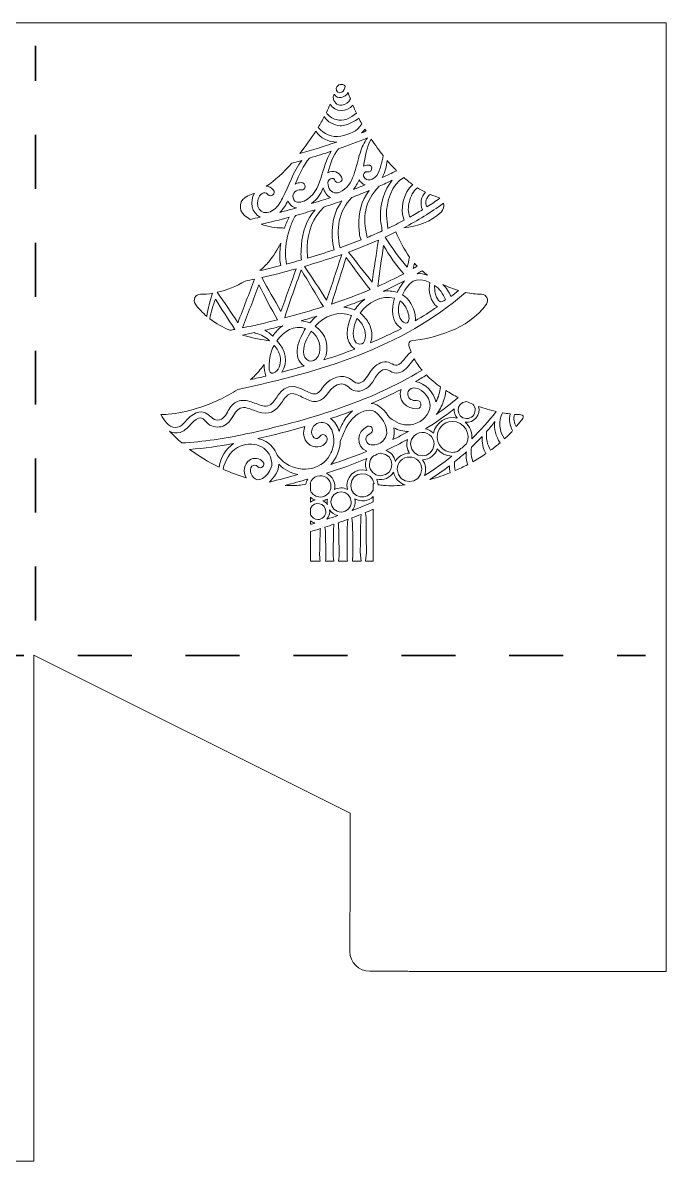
# Model space of a CAD drawing. Extents: x 8 to 992, y -718 to -282.
# Drawn here: x 745.9 to 991.9, y -717.6 to -282.5 of the extents above; entities that cross this region are included whole.
import ezdxf

# ---------------------------------------------------------------- set-up
doc = ezdxf.new("R2010")
doc.units = 0
doc.header["$MEASUREMENT"] = 0
doc.linetypes.add('AI-Linetype-5', pattern=[41.240002, 20.620001, -20.620001])
doc.linetypes.add('AI-Linetype-6', pattern=[41.240002, 20.620001, -20.620001])
doc.layers.add('Layer 1', color=7, linetype='Continuous')

# ---------------------------------------------------------------- blocks, each defined once
blk = doc.blocks.new('block 2')
at = {"layer": 'Layer 1', "lineweight": 0}
for points, knots in [([(515.73, -282.5), (515.73, -282.5), (265.73, -282.5), (265.73, -282.5), (265.73, -282.5), (259.42, -282.5), (259.42, -282.5), (259.42, -282.5), (27.54, -282.5), (27.54, -282.5), (27.54, -282.5), (27.54, -282.87), (27.54, -282.87), (27.54, -282.87), (26.18, -282.87), (26.18, -282.87), (26.18, -282.87), (25.18, -282.87), (25.18, -282.87), (25.18, -282.87), (7.77, -306.87), (7.77, -306.87), (7.77, -306.87), (7.77, -496.34), (7.77, -496.34), (7.77, -496.34), (25.18, -524.27), (25.18, -524.27), (25.18, -524.27), (25.32, -524.27), (25.32, -524.27), (25.32, -524.27), (26.18, -525.99), (26.18, -525.99), (26.18, -525.99), (34.86, -543.34), (34.86, -543.34), (34.86, -543.34), (85.76, -645.13), (85.76, -645.13), (85.76, -645.13), (85.76, -693.41), (85.76, -693.41), (85.76, -693.61), (85.77, -693.82), (85.77, -694.03), (85.63, -694.61), (85.55, -695.21), (85.55, -695.84), (85.55, -695.84), (85.55, -710.03), (85.55, -710.03), (85.55, -714.23), (88.95, -717.64), (93.15, -717.64), (93.15, -717.64), (107.35, -717.64), (107.35, -717.64), (107.77, -717.64), (108.17, -717.6), (108.57, -717.53), (109.02, -717.56), (109.47, -717.57), (109.93, -717.57), (109.93, -717.57), (182.44, -717.57), (182.44, -717.57), (182.85, -717.57), (183.25, -717.56), (183.65, -717.54), (184.03, -717.6), (184.41, -717.64), (184.8, -717.64), (184.8, -717.64), (199, -717.64), (199, -717.64), (203.2, -717.64), (206.61, -714.23), (206.61, -710.03), (206.61, -710.03), (206.61, -695.84), (206.61, -695.84), (206.61, -695.55), (206.59, -695.26), (206.55, -694.98), (206.59, -694.48), (206.61, -693.97), (206.61, -693.47), (206.61, -693.47), (206.61, -645.13), (206.61, -645.13), (206.61, -645.13), (257.49, -543.34), (257.49, -543.34), (257.49, -543.34), (259.42, -539.47), (259.42, -539.47), (259.42, -539.47), (267.05, -524.22), (267.05, -524.22), (267.05, -524.22), (267.05, -645.13), (267.05, -645.13), (267.05, -645.13), (363.74, -645.13), (363.75, -645.13), (364.02, -645.13), (364.29, -645.12), (364.55, -645.11), (365.04, -645.21), (365.55, -645.26), (366.07, -645.26), (366.07, -645.26), (380.27, -645.26), (380.27, -645.26), (384.47, -645.26), (387.87, -641.85), (387.87, -637.65), (387.87, -637.65), (387.87, -623.46), (387.87, -623.46), (387.87, -623.13), (387.85, -622.81), (387.81, -622.5), (387.84, -621.97), (387.86, -621.44), (387.86, -620.9), (387.86, -620.9), (387.86, -584.65), (387.86, -584.65), (387.86, -584.65), (508.4, -524.37), (508.4, -524.37), (508.4, -524.37), (508.4, -717.57), (508.4, -717.57), (508.4, -717.57), (544.66, -717.57), (544.66, -717.57), (545.56, -717.58), (546.45, -717.52), (547.33, -717.43), (547.33, -717.43), (561.11, -717.43), (561.11, -717.43), (565.31, -717.43), (568.72, -714.02), (568.72, -709.82), (568.72, -709.82), (568.72, -696.14), (568.72, -696.14), (568.82, -695.26), (568.87, -694.37), (568.88, -693.47), (568.88, -693.47), (568.88, -645.13), (568.88, -645.13), (568.88, -645.13), (689.73, -645.13), (689.73, -645.13), (689.73, -645.13), (689.73, -693.41), (689.73, -693.41), (689.73, -693.61), (689.74, -693.8), (689.74, -694), (689.63, -694.53), (689.56, -695.07), (689.56, -695.63), (689.56, -695.63), (689.56, -709.82), (689.56, -709.82), (689.56, -714.02), (692.97, -717.43), (697.17, -717.43), (697.17, -717.43), (711.26, -717.43), (711.26, -717.43), (712.13, -717.52), (713, -717.57), (713.89, -717.57), (713.89, -717.57), (750.19, -717.57), (750.19, -717.57), (750.19, -717.57), (750.19, -524.22), (750.19, -524.22), (750.19, -524.22), (871.01, -584.63), (871.01, -584.63), (871.01, -584.64), (871.02, -620.96), (871.01, -620.96), (871.01, -621.36), (871.02, -621.76), (871.04, -622.16), (870.99, -622.52), (870.96, -622.88), (870.96, -623.25), (870.96, -623.25), (870.96, -637.44), (870.96, -637.44), (870.96, -641.64), (874.36, -645.05), (878.56, -645.05), (878.56, -645.05), (892.76, -645.05), (892.76, -645.05), (892.87, -645.05), (892.97, -645.04), (893.07, -645.03), (893.77, -645.09), (894.47, -645.13), (895.18, -645.13), (895.18, -645.13), (991.86, -645.13), (991.86, -645.13), (991.86, -645.13), (991.86, -282.5), (991.86, -282.5), (991.86, -282.5), (515.73, -282.5), (515.73, -282.5)], [0, 0, 0, 0, 1, 1, 1, 2, 2, 2, 3, 3, 3, 4, 4, 4, 5, 5, 5, 6, 6, 6, 7, 7, 7, 8, 8, 8, 9, 9, 9, 10, 10, 10, 11, 11, 11, 12, 12, 12, 13, 13, 13, 14, 14, 14, 15, 15, 15, 16, 16, 16, 17, 17, 17, 18, 18, 18, 19, 19, 19, 20, 20, 20, 21, 21, 21, 22, 22, 22, 23, 23, 23, 24, 24, 24, 25, 25, 25, 26, 26, 26, 27, 27, 27, 28, 28, 28, 29, 29, 29, 30, 30, 30, 31, 31, 31, 32, 32, 32, 33, 33, 33, 34, 34, 34, 35, 35, 35, 36, 36, 36, 37, 37, 37, 38, 38, 38, 39, 39, 39, 40, 40, 40, 41, 41, 41, 42, 42, 42, 43, 43, 43, 44, 44, 44, 45, 45, 45, 46, 46, 46, 47, 47, 47, 48, 48, 48, 49, 49, 49, 50, 50, 50, 51, 51, 51, 52, 52, 52, 53, 53, 53, 54, 54, 54, 55, 55, 55, 56, 56, 56, 57, 57, 57, 58, 58, 58, 59, 59, 59, 60, 60, 60, 61, 61, 61, 62, 62, 62, 63, 63, 63, 64, 64, 64, 65, 65, 65, 66, 66, 66, 67, 67, 67, 68, 68, 68, 69, 69, 69, 70, 70, 70, 71, 71, 71, 72, 72, 72, 73, 73, 73, 74, 74, 74, 74]), ([(869.14, -306.7), (868.9, -307.59), (868.76, -308.54), (867.83, -309.06), (866.6, -309.78), (865.69, -308.69), (865.67, -307.48), (866.19, -305.91), (868.14, -305.64), (869.14, -306.7)], [0, 0, 0, 0, 1, 1, 1, 2, 2, 2, 3, 3, 3, 3]), ([(864.92, -309.82), (866.24, -311.91), (869.15, -311.09), (870.24, -309.21), (870.52, -309.98), (870.82, -310.78), (871.14, -311.6), (870.47, -312.96), (869.44, -313.86), (867.86, -313.96), (865.87, -314.11), (864.81, -312.8), (864.51, -310.98), (864.65, -310.62), (864.78, -310.23), (864.92, -309.82)], [0, 0, 0, 0, 1, 1, 1, 2, 2, 2, 3, 3, 3, 4, 4, 4, 5, 5, 5, 5]), ([(863.44, -313.6), (865.22, -316.78), (869.94, -316.75), (872.13, -314.05), (872.55, -315.05), (872.99, -316.05), (873.45, -317.05), (871.35, -318.87), (868.5, -320.44), (865.65, -319.49), (864.16, -319.04), (862.66, -318.16), (861.98, -316.73), (862.5, -315.69), (862.99, -314.65), (863.44, -313.6)], [0, 0, 0, 0, 1, 1, 1, 2, 2, 2, 3, 3, 3, 4, 4, 4, 5, 5, 5, 5]), ([(861.16, -318.34), (862.28, -320.41), (864.84, -321.62), (867.23, -321.85), (868.79, -322), (870.26, -321.27), (871.63, -320.62), (872.59, -320.17), (873.55, -319.65), (874.35, -318.95), (874.72, -319.69), (875.1, -320.43), (875.5, -321.15), (873.87, -324.06), (870.64, -325.2), (867.48, -325.8), (864.04, -326.45), (861.04, -324.99), (858.78, -322.55), (859.63, -321.14), (860.43, -319.74), (861.16, -318.34)], [0, 0, 0, 0, 1, 1, 1, 2, 2, 2, 3, 3, 3, 4, 4, 4, 5, 5, 5, 6, 6, 6, 7, 7, 7, 7]), ([(857.95, -323.89), (859.55, -326.6), (862.8, -328.11), (865.98, -328.07), (861.3, -329.67), (856.56, -331.15), (851.79, -332.5), (854.09, -329.6), (856.14, -326.74), (857.95, -323.89)], [0, 0, 0, 0, 1, 1, 1, 2, 2, 2, 3, 3, 3, 3]), ([(876.67, -323.2), (876.82, -323.44), (876.96, -323.68), (877.12, -323.91), (876.55, -324.14), (875.98, -324.37), (875.42, -324.6), (875.89, -324.18), (876.31, -323.71), (876.67, -323.2)], [0, 0, 0, 0, 1, 1, 1, 2, 2, 2, 3, 3, 3, 3]), ([(874.84, -332.29), (873.12, -337.49), (872.69, -344.63), (867.07, -347.23), (865.06, -348), (863.49, -347.18), (862.78, -345.16), (862.45, -344.24), (862.38, -343.16), (863.14, -342.42), (863.5, -342.08), (864.76, -341.54), (865.02, -342.4), (865.65, -344.46), (868.69, -343.45), (867.8, -341.54), (866.92, -339.59), (864.43, -338.69), (862.57, -339.82), (863.47, -336.51), (864.42, -333.23), (866.6, -330.67), (870.31, -329.39), (873.99, -328.02), (877.63, -326.52), (876.35, -328.24), (875.51, -330.13), (874.84, -332.29)], [0, 0, 0, 0, 1, 1, 1, 2, 2, 2, 3, 3, 3, 4, 4, 4, 5, 5, 5, 6, 6, 6, 7, 7, 7, 8, 8, 8, 9, 9, 9, 9]), ([(883.66, -333.25), (883.63, -334.56), (883.15, -335.94), (882.79, -337.13), (882.41, -338.4), (882.02, -339.71), (881.24, -340.81), (880.13, -342.56), (877.25, -343.52), (876.21, -341.18), (875.94, -340.4), (876.54, -339.21), (877.53, -339.5), (879.97, -340.13), (880.32, -335.48), (876.12, -337.25), (876.86, -333.78), (877.33, -330.05), (879.1, -326.97), (880.63, -329.26), (882.15, -331.34), (883.66, -333.25)], [0, 0, 0, 0, 1, 1, 1, 2, 2, 2, 3, 3, 3, 4, 4, 4, 5, 5, 5, 6, 6, 6, 7, 7, 7, 7]), ([(852.34, -343.58), (851.52, -343.6), (850.76, -343.8), (850.07, -344.13), (851.54, -340.6), (853.05, -337.1), (855.55, -334.21), (858.32, -333.38), (861.08, -332.51), (863.82, -331.6), (859.76, -337.46), (860.71, -347.18), (853.48, -350.65), (851.97, -351.29), (849.66, -351.58), (849.25, -349.47), (848.89, -347.65), (850.48, -346.06), (852.28, -346.36), (854.23, -346.68), (854.43, -343.51), (852.34, -343.58)], [0, 0, 0, 0, 1, 1, 1, 2, 2, 2, 3, 3, 3, 4, 4, 4, 5, 5, 5, 6, 6, 6, 7, 7, 7, 7]), ([(835.87, -349.82), (836.34, -348.28), (838.29, -346.39), (839.65, -348.19), (840.71, -349.6), (842.94, -347.62), (841.68, -346.3), (840.94, -345.52), (839.98, -345.09), (838.98, -345), (842.32, -342.76), (845.57, -339.81), (848.77, -336.15), (850.05, -335.8), (851.33, -335.44), (852.6, -335.08), (849.27, -339.27), (847.71, -344.84), (845.19, -349.56), (844.34, -351.15), (843.38, -352.8), (841.95, -353.93), (838.36, -356.72), (834.61, -354.18), (835.87, -349.82)], [0, 0, 0, 0, 1, 1, 1, 2, 2, 2, 3, 3, 3, 4, 4, 4, 5, 5, 5, 6, 6, 6, 7, 7, 7, 8, 8, 8, 8]), ([(888.78, -339.04), (886.97, -339.96), (885.14, -340.83), (883.29, -341.67), (884.43, -339.72), (885.03, -337.37), (885.2, -335.13), (886.39, -336.54), (887.58, -337.84), (888.78, -339.04)], [0, 0, 0, 0, 1, 1, 1, 2, 2, 2, 3, 3, 3, 3]), ([(872.32, -346.21), (873.21, -345.12), (873.93, -343.88), (874.5, -342.58), (875, -343.46), (875.81, -344.12), (876.77, -344.47), (875.29, -345.07), (873.81, -345.65), (872.32, -346.21)], [0, 0, 0, 0, 1, 1, 1, 2, 2, 2, 3, 3, 3, 3]), ([(882.61, -356.8), (882.7, -358.55), (883.03, -360.34), (883.33, -362.07), (881.43, -362.93), (879.51, -363.76), (877.57, -364.56), (875.66, -356.83), (876.57, -350.88), (882.15, -345), (883.82, -344.26), (885.49, -343.48), (887.14, -342.68), (884.03, -346.36), (882.4, -351.96), (882.61, -356.8)], [0, 0, 0, 0, 1, 1, 1, 2, 2, 2, 3, 3, 3, 4, 4, 4, 5, 5, 5, 5]), ([(891.52, -341.61), (892.65, -342.59), (893.77, -343.49), (894.97, -344.34), (891.43, -347.4), (889.95, -353.73), (891.74, -357.93), (889.67, -359.03), (887.58, -360.08), (885.46, -361.08), (885.21, -359.29), (885.04, -357.83), (884.92, -356.11), (884.85, -351.06), (886.89, -344.22), (891.52, -341.61)], [0, 0, 0, 0, 1, 1, 1, 2, 2, 2, 3, 3, 3, 4, 4, 4, 5, 5, 5, 5]), ([(831.95, -348.66), (832.8, -348.34), (833.64, -347.98), (834.48, -347.59), (832.53, -350.73), (833.44, -355.37), (836.69, -356.8), (835.43, -357.09), (834.17, -357.37), (832.9, -357.65), (832.13, -357.19), (831.39, -356.7), (830.69, -356.15), (828.04, -354.05), (828.78, -349.84), (831.95, -348.66)], [0, 0, 0, 0, 1, 1, 1, 2, 2, 2, 3, 3, 3, 4, 4, 4, 5, 5, 5, 5]), ([(856.29, -351.6), (858.43, -350.05), (859.8, -347.92), (860.74, -345.63), (861.2, -347.16), (862.18, -348.61), (863.53, -349.31), (861.13, -350.1), (858.72, -350.87), (856.29, -351.6)], [0, 0, 0, 0, 1, 1, 1, 2, 2, 2, 3, 3, 3, 3]), ([(878.3, -346.66), (875.3, -350.49), (874.1, -355.36), (874.38, -360.13), (874.47, -361.73), (874.55, -363.87), (875.22, -365.51), (872.56, -366.56), (869.88, -367.55), (867.18, -368.48), (865.63, -361.58), (866.52, -354.45), (871.69, -349.28), (871.82, -349.3), (871.95, -349.25), (872.04, -349.13), (874.14, -348.34), (876.23, -347.52), (878.3, -346.66)], [0, 0, 0, 0, 1, 1, 1, 2, 2, 2, 3, 3, 3, 4, 4, 4, 5, 5, 5, 6, 6, 6, 6]), ([(896.85, -345.59), (897.84, -346.21), (898.86, -346.78), (899.89, -347.28), (898.15, -348.85), (897.62, -351.62), (898.7, -353.95), (897.09, -354.93), (895.47, -355.88), (893.83, -356.79), (893.11, -354.86), (893.14, -352.8), (893.71, -350.77), (894.17, -349.15), (895.15, -346.48), (896.85, -345.59)], [0, 0, 0, 0, 1, 1, 1, 2, 2, 2, 3, 3, 3, 4, 4, 4, 5, 5, 5, 5]), ([(901.69, -348.11), (902.87, -348.68), (904.21, -348.89), (905.31, -349.57), (903.69, -350.73), (902.03, -351.84), (900.37, -352.91), (899.48, -351.07), (900.19, -349.2), (901.69, -348.11)], [0, 0, 0, 0, 1, 1, 1, 2, 2, 2, 3, 3, 3, 3]), ([(850.52, -353.28), (848.42, -353.86), (846.31, -354.43), (844.2, -354.97), (845.47, -353.74), (846.46, -352.15), (847.3, -350.5), (847.79, -352), (849.12, -353.12), (850.52, -353.28)], [0, 0, 0, 0, 1, 1, 1, 2, 2, 2, 3, 3, 3, 3]), ([(864.89, -369.27), (861.54, -370.4), (858.16, -371.46), (854.76, -372.47), (854.76, -371.01), (854.53, -369.49), (854.6, -368.07), (854.79, -362.45), (856.92, -356.86), (861.02, -352.93), (863.33, -352.19), (865.63, -351.43), (867.92, -350.62), (863.87, -355.98), (863.59, -362.94), (864.89, -369.27)], [0, 0, 0, 0, 1, 1, 1, 2, 2, 2, 3, 3, 3, 4, 4, 4, 5, 5, 5, 5]), ([(905.79, -354.86), (902.02, -358.59), (896.57, -360.5), (891.57, -360.85), (896.82, -358.08), (901.89, -354.98), (906.68, -351.51), (907, -352.65), (906.75, -353.92), (905.79, -354.86)], [0, 0, 0, 0, 1, 1, 1, 2, 2, 2, 3, 3, 3, 3]), ([(852.46, -373.14), (850.53, -373.69), (848.6, -374.23), (846.67, -374.74), (846.62, -373.43), (846.33, -372.08), (846.32, -370.78), (846.31, -367.17), (846.99, -363.57), (848.3, -360.21), (848.73, -359.06), (849.31, -357.15), (850.33, -356.14), (852.78, -355.45), (855.22, -354.73), (857.66, -353.98), (854.4, -357.55), (852.81, -362.58), (852.46, -367.38), (852.33, -369.1), (852.1, -371.3), (852.46, -373.14)], [0, 0, 0, 0, 1, 1, 1, 2, 2, 2, 3, 3, 3, 4, 4, 4, 5, 5, 5, 6, 6, 6, 7, 7, 7, 7]), ([(847.77, -356.84), (847.01, -358.18), (846.41, -359.61), (845.9, -361.06), (845.71, -360.95), (845.47, -360.91), (845.23, -360.91), (842.57, -360.91), (839.71, -360.46), (836.99, -359.52), (840.6, -358.7), (844.2, -357.8), (847.77, -356.84)], [0, 0, 0, 0, 1, 1, 1, 2, 2, 2, 3, 3, 3, 4, 4, 4, 4]), ([(884.41, -364.39), (885.79, -363.75), (887.15, -363.1), (888.51, -362.42), (889.93, -365.87), (891.72, -369.15), (893.79, -372.12), (893.46, -373.39), (893.13, -374.65), (892.8, -375.92), (889.66, -372.34), (887.01, -368.36), (884.41, -364.39)], [0, 0, 0, 0, 1, 1, 1, 2, 2, 2, 3, 3, 3, 4, 4, 4, 4]), ([(839.96, -373.81), (841.78, -371.63), (843.23, -369.21), (844.54, -366.68), (844.38, -367.8), (844.28, -368.92), (844.24, -370.06), (844.2, -371.66), (844.09, -373.66), (844.54, -375.3), (841.89, -375.98), (839.23, -376.63), (836.57, -377.24), (837.8, -376.16), (838.94, -375.02), (839.96, -373.81)], [0, 0, 0, 0, 1, 1, 1, 2, 2, 2, 3, 3, 3, 4, 4, 4, 5, 5, 5, 5]), ([(870.4, -370.15), (874.27, -368.74), (878.1, -367.21), (881.87, -365.54), (881.08, -370.89), (880.2, -376.23), (879.42, -381.58), (876.43, -377.76), (873.43, -373.95), (870.4, -370.15)], [0, 0, 0, 0, 1, 1, 1, 2, 2, 2, 3, 3, 3, 3]), ([(883.78, -367.58), (886.05, -371.41), (888.47, -375.29), (891.59, -378.42), (888.32, -380.16), (884.98, -381.77), (881.59, -383.26), (882.36, -378.04), (883.05, -372.81), (883.78, -367.58)], [0, 0, 0, 0, 1, 1, 1, 2, 2, 2, 3, 3, 3, 3]), ([(853.6, -375.61), (857.15, -374.57), (860.68, -373.47), (864.19, -372.31), (865.4, -371.91), (866.61, -371.5), (867.82, -371.08), (866.02, -376.9), (864.04, -382.7), (862.06, -388.47), (859.33, -384.12), (856.45, -379.88), (853.6, -375.61)], [0, 0, 0, 0, 1, 1, 1, 2, 2, 2, 3, 3, 3, 4, 4, 4, 4]), ([(867.15, -388.91), (866.07, -389.28), (864.99, -389.65), (863.9, -390.01), (865.75, -384.11), (867.67, -378.18), (869.48, -372.27), (872.53, -376.36), (875.6, -380.44), (878.69, -384.51), (874.89, -386.1), (871.04, -387.56), (867.15, -388.91)], [0, 0, 0, 0, 1, 1, 1, 2, 2, 2, 3, 3, 3, 4, 4, 4, 4]), ([(844.51, -392.87), (842.25, -388.47), (839.63, -384.21), (837.26, -379.87), (841.68, -378.86), (846.08, -377.74), (850.44, -376.52), (848.42, -381.95), (846.64, -387.48), (844.51, -392.87)], [0, 0, 0, 0, 1, 1, 1, 2, 2, 2, 3, 3, 3, 3]), ([(846.03, -395.32), (847.87, -389.22), (850.26, -383.07), (852.31, -376.93), (855.28, -381.53), (857.91, -386.38), (860.88, -391), (855.98, -392.57), (851.02, -394.01), (846.03, -395.32)], [0, 0, 0, 0, 1, 1, 1, 2, 2, 2, 3, 3, 3, 3]), ([(895.19, -376.44), (895.33, -375.77), (895.48, -375.09), (895.62, -374.42), (895.97, -374.81), (896.32, -375.19), (896.69, -375.57), (896.19, -375.86), (895.69, -376.15), (895.19, -376.44)], [0, 0, 0, 0, 1, 1, 1, 2, 2, 2, 3, 3, 3, 3]), ([(896.73, -378.4), (897.34, -378.04), (897.95, -377.68), (898.56, -377.31), (899.22, -377.88), (899.91, -378.43), (900.63, -378.96), (899.35, -378.55), (898.02, -378.31), (896.73, -378.4)], [0, 0, 0, 0, 1, 1, 1, 2, 2, 2, 3, 3, 3, 3]), ([(830.97, -381.22), (832.16, -380.98), (833.35, -380.74), (834.54, -380.48), (832.41, -386.03), (830.27, -391.59), (828.14, -397.14), (825.57, -393.23), (822.97, -389.33), (820.25, -385.52), (823.83, -384.69), (827.53, -383.22), (830.97, -381.22)], [0, 0, 0, 0, 1, 1, 1, 2, 2, 2, 3, 3, 3, 4, 4, 4, 4]), ([(843.34, -396.02), (838.88, -397.15), (834.41, -398.19), (829.92, -399.11), (832, -393.63), (834.08, -388.16), (836.16, -382.69), (838.51, -387.15), (840.73, -391.72), (843.34, -396.02)], [0, 0, 0, 0, 1, 1, 1, 2, 2, 2, 3, 3, 3, 3]), ([(891.8, -381.14), (890.74, -382.52), (889.84, -384.01), (889.02, -385.53), (887.26, -384.99), (885.46, -384.88), (883.71, -385.13), (886.45, -383.88), (889.15, -382.55), (891.8, -381.14)], [0, 0, 0, 0, 1, 1, 1, 2, 2, 2, 3, 3, 3, 3]), ([(895.88, -394.17), (895.31, -391.04), (893.74, -388.07), (891.06, -386.44), (893.6, -381.59), (895.99, -379.18), (901.47, -381.82), (900.9, -385.02), (901.75, -389.34), (904.39, -391.05), (901.63, -392.98), (898.81, -394.77), (895.9, -396.45), (896.04, -395.7), (896.02, -394.91), (895.88, -394.17)], [0, 0, 0, 0, 1, 1, 1, 2, 2, 2, 3, 3, 3, 4, 4, 4, 5, 5, 5, 5]), ([(903.33, -382.9), (905.22, -384.24), (906.59, -386.07), (907.48, -388.24), (906.63, -388.86), (905.81, -389.77), (904.86, -388.61), (903.65, -387.01), (903.24, -384.86), (903.33, -382.9)], [0, 0, 0, 0, 1, 1, 1, 2, 2, 2, 3, 3, 3, 3]), ([(906.53, -382.52), (908.48, -383.47), (910.47, -384.26), (912.45, -384.86), (911.51, -385.65), (910.56, -386.42), (909.6, -387.18), (908.86, -385.43), (907.84, -383.84), (906.53, -382.52)], [0, 0, 0, 0, 1, 1, 1, 2, 2, 2, 3, 3, 3, 3]), ([(798.72, -432.28), (799.55, -432.27), (800.46, -432.23), (801.56, -432.13), (805.03, -431.82), (808.62, -431.08), (812.55, -429.86), (818.42, -428.02), (823.68, -425.56), (828.12, -422.61), (858.99, -416.22), (891.05, -406.7), (915.14, -385.56), (917.23, -386.02), (919.26, -386.26), (921.18, -386.25), (923.13, -386.25), (924.28, -388.43), (923.14, -390.03), (916.02, -400.03), (902.58, -403.1), (894.55, -404.04), (893.82, -404.11), (893.28, -405.04), (893.47, -405.71), (893.69, -406.6), (893.98, -407.48), (894.32, -408.35), (892.77, -409.47), (891.89, -411.13), (890.5, -412.45), (888.2, -414.73), (887.3, -412.25), (884.93, -412.11), (882.85, -412), (880.89, -413.24), (879.59, -414.78), (878.21, -416.41), (877.35, -418.8), (875.42, -419.9), (873.1, -421.22), (872.07, -418.87), (870.1, -418.09), (866.4, -416.69), (862.44, -419.07), (860.42, -422.16), (859.22, -423.91), (858.14, -424.87), (856, -424.07), (852.89, -422.89), (849.84, -420.33), (846.41, -422.12), (844.98, -422.86), (844.01, -424.16), (843.11, -425.46), (842.22, -426.73), (841.26, -428.44), (839.65, -428.88), (837.95, -429.35), (836.06, -428.42), (834.49, -427.84), (832.83, -427.23), (831.09, -426.61), (829.29, -426.87), (827.54, -427.12), (826.2, -428.17), (825.19, -429.58), (824.17, -431), (823.48, -433.12), (821.88, -434), (817.59, -436.34), (816.79, -427.6), (809.93, -433.02), (808.21, -434.5), (806.76, -437.34), (804.17, -437.2), (801.55, -437.05), (799.96, -434.4), (798.72, -432.28)], [0, 0, 0, 0, 1, 1, 1, 2, 2, 2, 3, 3, 3, 4, 4, 4, 5, 5, 5, 6, 6, 6, 7, 7, 7, 8, 8, 8, 9, 9, 9, 10, 10, 10, 11, 11, 11, 12, 12, 12, 13, 13, 13, 14, 14, 14, 15, 15, 15, 16, 16, 16, 17, 17, 17, 18, 18, 18, 19, 19, 19, 20, 20, 20, 21, 21, 21, 22, 22, 22, 23, 23, 23, 24, 24, 24, 25, 25, 25, 26, 26, 26, 26]), ([(813.86, -386.29), (815.33, -386.29), (816.87, -386.15), (818.45, -385.87), (817.56, -388.74), (816.64, -391.73), (816.29, -394.73), (814.67, -393.35), (813.17, -391.79), (811.89, -389.99), (810.77, -388.43), (811.94, -386.28), (813.86, -386.29)], [0, 0, 0, 0, 1, 1, 1, 2, 2, 2, 3, 3, 3, 4, 4, 4, 4]), ([(878.31, -397.6), (877.5, -395.97), (876.3, -394.57), (874.84, -393.5), (877.72, -389.36), (882.99, -386.49), (888.05, -387.79), (886.78, -391.48), (886.74, -397.2), (890.67, -399.32), (886.81, -401.34), (882.85, -403.18), (878.82, -404.87), (879.81, -402.61), (879.38, -399.76), (878.31, -397.6)], [0, 0, 0, 0, 1, 1, 1, 2, 2, 2, 3, 3, 3, 4, 4, 4, 5, 5, 5, 5]), ([(827, -399.68), (826.35, -399.81), (825.7, -399.93), (825.06, -400.04), (822.43, -398.91), (819.82, -397.47), (817.44, -395.65), (817.84, -393.1), (818.67, -390.56), (819.6, -388.13), (821.99, -392.03), (824.49, -395.86), (827, -399.68)], [0, 0, 0, 0, 1, 1, 1, 2, 2, 2, 3, 3, 3, 4, 4, 4, 4]), ([(876.67, -388.16), (875.15, -389.31), (873.81, -390.71), (872.76, -392.27), (871.95, -391.9), (871.09, -391.62), (870.21, -391.44), (869.66, -391.33), (869.12, -391.26), (868.58, -391.22), (871.29, -390.26), (874, -389.24), (876.67, -388.16)], [0, 0, 0, 0, 1, 1, 1, 2, 2, 2, 3, 3, 3, 4, 4, 4, 4]), ([(890.21, -395.56), (889.2, -393.45), (889.44, -390.89), (890.12, -388.72), (891.07, -389.35), (891.77, -390.24), (892.29, -391.26), (892.94, -392.56), (893.85, -394.61), (893.49, -396.08), (892.94, -398.36), (890.88, -396.9), (890.21, -395.56)], [0, 0, 0, 0, 1, 1, 1, 2, 2, 2, 3, 3, 3, 4, 4, 4, 4]), ([(858.32, -394.61), (857.35, -395.38), (856.45, -396.25), (855.63, -397.2), (854.61, -396.77), (853.52, -396.48), (852.39, -396.38), (854.37, -395.81), (856.35, -395.22), (858.32, -394.61)], [0, 0, 0, 0, 1, 1, 1, 2, 2, 2, 3, 3, 3, 3]), ([(857.74, -398.4), (860.98, -394.49), (866.79, -392.48), (871.53, -394.42), (869.7, -398.36), (868.62, -404.59), (872.9, -407.23), (868.99, -408.72), (865.04, -410.08), (861.06, -411.36), (863.7, -406.73), (861.64, -401.11), (857.74, -398.4)], [0, 0, 0, 0, 1, 1, 1, 2, 2, 2, 3, 3, 3, 4, 4, 4, 4]), ([(873.61, -395.59), (874.83, -396.51), (875.83, -397.76), (876.44, -399.38), (877.04, -400.97), (877.43, -405.75), (874.52, -405.35), (870.86, -404.62), (872.45, -397.83), (873.61, -395.59)], [0, 0, 0, 0, 1, 1, 1, 2, 2, 2, 3, 3, 3, 3]), ([(845.3, -398.32), (843.8, -399.35), (842.51, -400.72), (841.47, -402.27), (840.58, -401.37), (839.57, -400.54), (838.42, -400.02), (840.72, -399.49), (843.01, -398.92), (845.3, -398.32)], [0, 0, 0, 0, 1, 1, 1, 2, 2, 2, 3, 3, 3, 3]), ([(843.31, -404.3), (843.22, -404.2), (843.14, -404.11), (843.05, -404.01), (845.38, -400.51), (849.78, -397.8), (854.03, -399.32), (851.42, -403.38), (848.54, -410.2), (853.43, -413.69), (850.62, -414.51), (847.8, -415.28), (844.96, -416.02), (847.54, -412.09), (846.31, -407.5), (843.31, -404.3)], [0, 0, 0, 0, 1, 1, 1, 2, 2, 2, 3, 3, 3, 4, 4, 4, 5, 5, 5, 5]), ([(829.95, -401.84), (831.45, -401.55), (832.95, -401.24), (834.45, -400.91), (834.59, -401.04), (834.76, -401.14), (834.98, -401.2), (837.12, -401.71), (838.69, -402.53), (840.24, -404.01), (837.71, -403.71), (833.99, -403.09), (829.95, -401.84)], [0, 0, 0, 0, 1, 1, 1, 2, 2, 2, 3, 3, 3, 4, 4, 4, 4]), ([(853.22, -408.12), (853.23, -405.47), (854.72, -402.6), (856.18, -400.42), (859, -402.43), (860.51, -406.7), (858.85, -409.9), (856.83, -413.32), (853.18, -411.9), (853.22, -408.12)], [0, 0, 0, 0, 1, 1, 1, 2, 2, 2, 3, 3, 3, 3]), ([(841.96, -405.81), (843.05, -407.04), (844, -408.41), (844.31, -410.03), (844.68, -411.99), (844.23, -414.86), (842.45, -416.07), (841.25, -416.89), (840.53, -416.36), (840.1, -415.34), (839.83, -412.06), (840.45, -408.72), (841.96, -405.81)], [0, 0, 0, 0, 1, 1, 1, 2, 2, 2, 3, 3, 3, 4, 4, 4, 4]), ([(802.07, -438.65), (803.23, -439.29), (804.57, -439.52), (806.13, -439.05), (808.05, -438.47), (809.32, -436.83), (810.66, -435.44), (811.47, -434.59), (812.71, -433.46), (814, -433.55), (815.23, -433.64), (815.95, -435.15), (816.85, -435.84), (818.42, -437.05), (820.6, -437.36), (822.46, -436.67), (826.5, -435.31), (826.59, -429.42), (830.32, -429.53), (832.22, -429.6), (834.04, -430.64), (835.81, -431.21), (839.84, -432.56), (842.61, -431.2), (844.84, -427.74), (845.7, -426.52), (846.64, -424.78), (848.19, -424.35), (849.92, -423.87), (851.76, -425.12), (853.23, -425.86), (854.77, -426.63), (856.45, -427.41), (858.21, -427.21), (862.61, -426.69), (862.86, -420.83), (867.64, -420.54), (869.91, -420.42), (870.9, -422.81), (873.03, -423.23), (875.41, -423.71), (877.73, -422.26), (879.15, -420.46), (880.54, -418.7), (881.86, -415.11), (884.49, -414.98), (885.71, -414.92), (886.63, -416.11), (887.82, -416.34), (888.97, -416.57), (890.16, -416.23), (891.15, -415.67), (893.11, -414.56), (893.98, -412.42), (895.56, -410.99), (896.37, -412.47), (897.37, -413.9), (898.54, -415.29), (877.98, -427.71), (854.55, -434.52), (831.24, -439.66), (823.16, -441.37), (814.95, -442.66), (806.69, -443.1), (805.05, -441.69), (803.51, -440.2), (802.07, -438.65)], [0, 0, 0, 0, 1, 1, 1, 2, 2, 2, 3, 3, 3, 4, 4, 4, 5, 5, 5, 6, 6, 6, 7, 7, 7, 8, 8, 8, 9, 9, 9, 10, 10, 10, 11, 11, 11, 12, 12, 12, 13, 13, 13, 14, 14, 14, 15, 15, 15, 16, 16, 16, 17, 17, 17, 18, 18, 18, 19, 19, 19, 20, 20, 20, 21, 21, 21, 22, 22, 22, 22]), ([(838.79, -417.55), (836.86, -418.01), (834.93, -418.45), (832.99, -418.87), (833.59, -418.34), (834.18, -417.8), (834.73, -417.24), (836.05, -415.91), (837.2, -414.54), (838.17, -413.13), (838.17, -414.63), (838.4, -416.11), (838.79, -417.55)], [0, 0, 0, 0, 1, 1, 1, 2, 2, 2, 3, 3, 3, 4, 4, 4, 4]), ([(895.97, -419.67), (897.4, -418.84), (898.82, -418), (900.21, -417.12), (901.77, -418.71), (903.57, -420.22), (905.6, -421.66), (905.28, -423.64), (904.85, -425.62), (903.86, -427.43), (903.08, -423.71), (899.86, -420.31), (895.97, -419.67)], [0, 0, 0, 0, 1, 1, 1, 2, 2, 2, 3, 3, 3, 4, 4, 4, 4]), ([(886.16, -433.48), (884.53, -431.05), (882.2, -428.14), (879.12, -427.97), (882.99, -426.34), (886.81, -424.57), (890.54, -422.63), (888.94, -426.54), (892.64, -430.42), (896.76, -430.02), (898.78, -429.82), (898.46, -426.67), (896.44, -426.88), (894.94, -427.04), (893.21, -426.29), (893.05, -424.62), (892.89, -422.88), (894.4, -421.84), (896.01, -422.11), (899.37, -422.67), (902.2, -426.53), (901.51, -429.88), (900.79, -433.31), (897.5, -435.7), (894.15, -436.11), (890.87, -436.51), (888.54, -435.27), (886.16, -433.48)], [0, 0, 0, 0, 1, 1, 1, 2, 2, 2, 3, 3, 3, 4, 4, 4, 5, 5, 5, 6, 6, 6, 7, 7, 7, 8, 8, 8, 9, 9, 9, 9]), ([(903.92, -432.2), (905.2, -430.86), (906.11, -428.73), (906.67, -427.33), (907.21, -425.96), (907.6, -424.49), (907.64, -423.03), (909.16, -424), (910.77, -424.91), (912.38, -425.74), (909.66, -428.04), (906.83, -430.2), (903.92, -432.2)], [0, 0, 0, 0, 1, 1, 1, 2, 2, 2, 3, 3, 3, 4, 4, 4, 4]), ([(877.76, -436.74), (873.56, -438.33), (873.02, -444.56), (877.49, -446.25), (872.94, -448.12), (868.32, -449.8), (863.65, -451.34), (865.85, -448.96), (867.16, -445.74), (867.29, -442.49), (868, -440.95), (868.48, -439.28), (869.25, -437.77), (870.09, -436.12), (871.13, -434.58), (872.48, -433.31), (874.24, -431.61), (878.16, -429.56), (880.46, -431.07), (883.51, -433.52), (887.2, -438.92), (883.58, -442.4), (882.38, -443.45), (880.06, -444.26), (878.49, -443.7), (876.45, -442.97), (876.67, -440.33), (878.57, -439.64), (880.4, -438.97), (879.55, -436.03), (877.76, -436.74)], [0, 0, 0, 0, 1, 1, 1, 2, 2, 2, 3, 3, 3, 4, 4, 4, 5, 5, 5, 6, 6, 6, 7, 7, 7, 8, 8, 8, 9, 9, 9, 10, 10, 10, 10]), ([(910.86, -430), (910.71, -431.32), (911.17, -432.66), (912, -433.6), (907.93, -432.51), (903.62, -435.36), (902.93, -439.41), (902.13, -438.58), (901.08, -437.98), (899.9, -437.73), (903.7, -435.36), (907.37, -432.79), (910.86, -430)], [0, 0, 0, 0, 1, 1, 1, 2, 2, 2, 3, 3, 3, 4, 4, 4, 4]), ([(915.47, -427.24), (916.31, -427.61), (917.15, -427.97), (918, -428.31), (918.52, -428.89), (918.84, -429.66), (918.84, -430.5), (918.84, -432.3), (917.38, -433.76), (915.58, -433.76), (911.32, -433.62), (911.22, -427.51), (915.47, -427.24)], [0, 0, 0, 0, 1, 1, 1, 2, 2, 2, 3, 3, 3, 4, 4, 4, 4]), ([(915.07, -435.21), (918.37, -435.64), (921.15, -432.26), (920.11, -429.11), (922.35, -429.9), (924.6, -430.56), (926.87, -431.07), (924.04, -434.76), (920.91, -438.23), (917.56, -441.47), (917.81, -439.07), (916.79, -436.69), (915.07, -435.21)], [0, 0, 0, 0, 1, 1, 1, 2, 2, 2, 3, 3, 3, 4, 4, 4, 4]), ([(854.97, -443.32), (856.97, -445.23), (860.51, -445.05), (862.02, -442.62), (863.1, -440.89), (860.65, -438.84), (859.5, -440.6), (859, -441.37), (858.06, -441.63), (857.27, -441.08), (856.4, -440.48), (856.17, -439.18), (856.38, -438.21), (856.88, -435.92), (859.44, -434.63), (861.59, -435.53), (863.84, -436.48), (864.73, -439.4), (864.83, -441.64), (864.92, -443.71), (864.33, -445.79), (863.33, -447.6), (859.76, -454.11), (851.12, -454.64), (845.6, -450.29), (844.6, -449.56), (843.87, -448.67), (843.2, -447.74), (842.75, -446.59), (842.09, -445.51), (841.31, -444.57), (839.83, -442.8), (837.9, -441.82), (835.81, -441.44), (841.82, -440.11), (847.8, -438.56), (853.71, -436.83), (852.87, -439.02), (853.2, -441.64), (854.97, -443.32)], [0, 0, 0, 0, 1, 1, 1, 2, 2, 2, 3, 3, 3, 4, 4, 4, 5, 5, 5, 6, 6, 6, 7, 7, 7, 8, 8, 8, 9, 9, 9, 10, 10, 10, 11, 11, 11, 12, 12, 12, 13, 13, 13, 13]), ([(863.58, -433.76), (866.4, -432.84), (869.2, -431.85), (871.99, -430.81), (870.46, -432.1), (869.21, -433.7), (868.26, -435.48), (867.74, -436.46), (867.24, -437.55), (866.85, -438.68), (866.33, -436.75), (865.2, -434.88), (863.58, -433.76)], [0, 0, 0, 0, 1, 1, 1, 2, 2, 2, 3, 3, 3, 4, 4, 4, 4]), ([(915.49, -443.42), (914.39, -444.43), (913.27, -445.41), (912.13, -446.36), (911.53, -446.57), (910.88, -446.69), (910.2, -446.69), (902.36, -446.4), (902.36, -435.14), (910.2, -434.85), (914.53, -434.77), (917.5, -439.61), (915.49, -443.42)], [0, 0, 0, 0, 1, 1, 1, 2, 2, 2, 3, 3, 3, 4, 4, 4, 4]), ([(924.74, -445.9), (923.43, -443.82), (922.93, -441.23), (923.21, -438.73), (924.31, -437.51), (925.36, -436.24), (926.37, -434.96), (925.94, -437.79), (926.77, -440.64), (928.35, -443.03), (927.19, -444.02), (925.98, -444.98), (924.74, -445.9)], [0, 0, 0, 0, 1, 1, 1, 2, 2, 2, 3, 3, 3, 4, 4, 4, 4]), ([(930.09, -441.47), (927.91, -438.69), (927.77, -434.71), (929.25, -431.55), (930.24, -431.73), (931.22, -431.88), (932.2, -432), (931.67, -434.3), (931.99, -436.38), (933.17, -438.39), (932.19, -439.45), (931.16, -440.48), (930.09, -441.47)], [0, 0, 0, 0, 1, 1, 1, 2, 2, 2, 3, 3, 3, 4, 4, 4, 4]), ([(937.06, -433.71), (936.26, -434.78), (935.42, -435.84), (934.53, -436.86), (933.68, -435.56), (933.48, -433.73), (933.82, -432.17), (934.73, -432.25), (935.55, -432.29), (936.32, -432.29), (937.06, -432.29), (937.49, -433.12), (937.06, -433.71)], [0, 0, 0, 0, 1, 1, 1, 2, 2, 2, 3, 3, 3, 4, 4, 4, 4]), ([(887.7, -437.26), (889.45, -438.23), (891.48, -438.75), (893.33, -438.73), (891.36, -439.81), (889.37, -440.84), (887.35, -441.83), (887.93, -440.3), (888, -438.75), (887.7, -437.26)], [0, 0, 0, 0, 1, 1, 1, 2, 2, 2, 3, 3, 3, 3]), ([(894.17, -443.56), (894.17, -442.29), (894.7, -441.14), (895.55, -440.32), (896.17, -439.97), (896.78, -439.62), (897.38, -439.26), (900.2, -438.36), (903.21, -440.68), (903.15, -443.56), (902.93, -449.51), (894.38, -449.51), (894.17, -443.56)], [0, 0, 0, 0, 1, 1, 1, 2, 2, 2, 3, 3, 3, 4, 4, 4, 4]), ([(809.71, -445.55), (815.36, -445.16), (820.99, -444.33), (826.48, -443.33), (823.44, -445.4), (821.56, -448.64), (820.94, -452.38), (816.9, -450.43), (813.13, -448.14), (809.71, -445.55)], [0, 0, 0, 0, 1, 1, 1, 2, 2, 2, 3, 3, 3, 3]), ([(835.56, -457.15), (834.47, -456.9), (833.61, -455.9), (833.21, -454.9), (832.86, -454), (832.72, -452.71), (833.5, -451.99), (834.11, -451.41), (835.17, -451.46), (835.67, -452.09), (836.77, -453.48), (838.92, -451.61), (837.74, -450.26), (836.4, -448.73), (834.28, -448.61), (832.59, -449.67), (830.31, -451.11), (830.13, -454.22), (831.32, -456.45), (828.27, -455.51), (825.32, -454.38), (822.49, -453.1), (823.25, -449.82), (824.93, -446.52), (828, -444.84), (833.47, -441.96), (840.35, -444.01), (841.14, -450.69), (841.44, -453.1), (838.19, -457.68), (835.56, -457.15)], [0, 0, 0, 0, 1, 1, 1, 2, 2, 2, 3, 3, 3, 4, 4, 4, 5, 5, 5, 6, 6, 6, 7, 7, 7, 8, 8, 8, 9, 9, 9, 10, 10, 10, 10]), ([(884.67, -445.93), (887.48, -444.62), (890.25, -443.24), (892.97, -441.76), (892.39, -443.49), (892.74, -445.59), (893.8, -447.01), (891.47, -446.98), (889.42, -448.27), (888.35, -450.17), (887.94, -448.2), (886.53, -446.61), (884.67, -445.93)], [0, 0, 0, 0, 1, 1, 1, 2, 2, 2, 3, 3, 3, 4, 4, 4, 4]), ([(917.96, -450.29), (917.38, -448.49), (917.07, -446.62), (917.39, -444.75), (918.8, -443.41), (920.17, -442.03), (921.51, -440.6), (921.35, -442.79), (921.79, -445.18), (922.93, -447.19), (921.33, -448.29), (919.68, -449.32), (917.96, -450.29)], [0, 0, 0, 0, 1, 1, 1, 2, 2, 2, 3, 3, 3, 4, 4, 4, 4]), ([(880.03, -448), (880.92, -447.69), (881.74, -447.05), (882.71, -447.06), (888.39, -447.27), (888.39, -455.42), (882.71, -455.63), (880.34, -455.63), (878.42, -453.71), (878.42, -451.34), (878.42, -449.99), (879.05, -448.79), (880.03, -448)], [0, 0, 0, 0, 1, 1, 1, 2, 2, 2, 3, 3, 3, 4, 4, 4, 4]), ([(899.42, -455.57), (900.28, -453.66), (899.95, -451.15), (898.69, -449.53), (901.36, -449.51), (903.62, -447.73), (904.36, -445.3), (905.67, -446.98), (907.67, -448.08), (909.94, -448.16), (906.55, -450.85), (903.05, -453.33), (899.42, -455.57)], [0, 0, 0, 0, 1, 1, 1, 2, 2, 2, 3, 3, 3, 4, 4, 4, 4]), ([(911.19, -453.66), (910.94, -452.58), (910.94, -451.51), (910.99, -450.31), (912.54, -449.08), (914.04, -447.79), (915.52, -446.47), (915.24, -448.11), (915.35, -449.8), (916, -451.35), (914.41, -452.18), (912.81, -452.95), (911.19, -453.66)], [0, 0, 0, 0, 1, 1, 1, 2, 2, 2, 3, 3, 3, 4, 4, 4, 4]), ([(843.84, -451.26), (843.87, -451.29), (843.91, -451.33), (843.94, -451.36), (845.85, -453.31), (848.41, -454.63), (851.07, -455.2), (847.47, -456.21), (843.85, -457.16), (840.22, -458.04), (842.12, -456.27), (843.7, -453.89), (843.84, -451.26)], [0, 0, 0, 0, 1, 1, 1, 2, 2, 2, 3, 3, 3, 4, 4, 4, 4]), ([(877.4, -453.57), (873.05, -452.24), (868.73, -456.5), (870.02, -460.86), (868.54, -460.07), (866.51, -460.1), (865.06, -460.92), (865.67, -458.4), (864.26, -455.7), (862, -454.69), (867.19, -453.02), (872.33, -451.18), (877.4, -449.1), (876.8, -450.46), (876.8, -452.21), (877.4, -453.57)], [0, 0, 0, 0, 1, 1, 1, 2, 2, 2, 3, 3, 3, 4, 4, 4, 5, 5, 5, 5]), ([(889.04, -453.18), (889.04, -450.59), (891.14, -448.48), (893.73, -448.48), (896.33, -448.48), (898.43, -450.59), (898.43, -453.18), (898.2, -459.4), (889.27, -459.4), (889.04, -453.18)], [0, 0, 0, 0, 1, 1, 1, 2, 2, 2, 3, 3, 3, 3]), ([(902.01, -456.97), (901.86, -457.01), (901.7, -457.05), (901.55, -457.1), (904.12, -455.44), (906.62, -453.69), (909.05, -451.83), (908.96, -452.7), (909.06, -453.6), (909.3, -454.46), (906.89, -455.43), (904.46, -456.27), (902.01, -456.97)], [0, 0, 0, 0, 1, 1, 1, 2, 2, 2, 3, 3, 3, 4, 4, 4, 4]), ([(855.9, -458.52), (855.9, -458.52), (855.73, -458.56), (855.73, -458.56), (856.11, -457.23), (857.17, -456.18), (858.5, -455.79), (861.05, -455.01), (863.77, -457.04), (863.72, -459.71), (863.72, -461.97), (861.9, -463.8), (859.64, -463.8), (857.97, -463.8), (856.54, -462.79), (855.9, -461.35), (855.9, -461.11), (855.91, -458.68), (855.9, -458.52)], [0, 0, 0, 0, 1, 1, 1, 2, 2, 2, 3, 3, 3, 4, 4, 4, 5, 5, 5, 6, 6, 6, 6]), ([(879.89, -461.09), (877.95, -465.49), (871.33, -464.19), (871.28, -459.3), (871.44, -453.67), (879.43, -453.24), (880.23, -458.78), (880.23, -458.78), (879.89, -458.7), (879.89, -458.7), (879.89, -458.9), (879.89, -460.84), (879.89, -461.09)], [0, 0, 0, 0, 1, 1, 1, 2, 2, 2, 3, 3, 3, 4, 4, 4, 4]), ([(883.85, -459.34), (883.17, -459.28), (882.42, -459.2), (881.72, -459.07), (881.69, -458.3), (881.52, -457.57), (881.23, -456.9), (883.69, -457.62), (886.46, -456.4), (887.67, -454.27), (888.08, -456.58), (889.79, -458.45), (892.02, -459.1), (889.17, -459.46), (886.59, -459.56), (883.85, -459.34)], [0, 0, 0, 0, 1, 1, 1, 2, 2, 2, 3, 3, 3, 4, 4, 4, 5, 5, 5, 5]), ([(854.15, -458.89), (852.32, -459.23), (850.5, -459.37), (848.47, -459.38), (847.75, -459.38), (847.02, -459.35), (846.27, -459.31), (849.15, -458.55), (852.01, -457.75), (854.85, -456.9), (854.5, -457.5), (854.26, -458.18), (854.15, -458.89)], [0, 0, 0, 0, 1, 1, 1, 2, 2, 2, 3, 3, 3, 4, 4, 4, 4]), ([(867.6, -469.51), (865.46, -469.51), (863.72, -467.78), (863.72, -465.63), (863.91, -460.49), (871.29, -460.49), (871.48, -465.63), (871.48, -467.78), (869.75, -469.51), (867.6, -469.51)], [0, 0, 0, 0, 1, 1, 1, 2, 2, 2, 3, 3, 3, 3]), ([(857.66, -464.9), (857.01, -465.05), (856.41, -465.35), (855.9, -465.75), (855.9, -465.75), (855.9, -463.81), (855.9, -463.81), (856.41, -464.28), (857.01, -464.65), (857.66, -464.9)], [0, 0, 0, 0, 1, 1, 1, 2, 2, 2, 3, 3, 3, 3]), ([(858.71, -472.37), (857.45, -472.37), (856.38, -471.61), (855.9, -470.53), (855.9, -470.53), (855.9, -468.09), (855.9, -468.09), (857.23, -465.09), (861.74, -465.98), (861.77, -469.31), (861.77, -471), (860.4, -472.37), (858.71, -472.37)], [0, 0, 0, 0, 1, 1, 1, 2, 2, 2, 3, 3, 3, 4, 4, 4, 4]), ([(862.34, -466.6), (861.89, -465.99), (861.29, -465.5), (860.59, -465.18), (861.22, -465.07), (861.82, -464.86), (862.36, -464.56), (862.22, -465.21), (862.21, -465.94), (862.34, -466.6)], [0, 0, 0, 0, 1, 1, 1, 2, 2, 2, 3, 3, 3, 3]), ([(879.89, -465.66), (877.24, -466.8), (874.56, -467.86), (871.86, -468.87), (872.78, -467.7), (873.19, -466), (872.83, -464.49), (874.99, -465.81), (878.15, -465.38), (879.89, -463.61), (879.89, -463.61), (879.89, -465.66), (879.89, -465.66)], [0, 0, 0, 0, 1, 1, 1, 2, 2, 2, 3, 3, 3, 4, 4, 4, 4]), ([(862.16, -472.24), (862.97, -471.31), (863.4, -469.95), (863.2, -468.67), (863.94, -469.74), (865.06, -470.53), (866.37, -470.84), (864.97, -471.32), (863.57, -471.79), (862.16, -472.24)], [0, 0, 0, 0, 1, 1, 1, 2, 2, 2, 3, 3, 3, 3]), ([(879.89, -488.12), (879.89, -488.21), (879.81, -488.29), (879.71, -488.29), (879.71, -488.29), (876.92, -488.29), (876.92, -488.29), (877.52, -485.31), (877.2, -482.07), (877.18, -479.06), (877.16, -477.3), (877.17, -475.53), (877.13, -473.77), (877.09, -472.49), (877.22, -471.01), (876.85, -469.74), (877.87, -469.33), (878.88, -468.91), (879.89, -468.47), (879.89, -468.47), (879.89, -488.12), (879.89, -488.12)], [0, 0, 0, 0, 1, 1, 1, 2, 2, 2, 3, 3, 3, 4, 4, 4, 5, 5, 5, 6, 6, 6, 7, 7, 7, 7]), ([(855.9, -472.86), (856.39, -473.25), (856.96, -473.53), (857.58, -473.69), (857.02, -473.87), (856.46, -474.04), (855.9, -474.2), (855.9, -474.2), (855.9, -472.86), (855.9, -472.86)], [0, 0, 0, 0, 1, 1, 1, 2, 2, 2, 3, 3, 3, 3]), ([(864.79, -488.29), (864.79, -488.29), (861.58, -488.29), (861.58, -488.29), (862, -486.18), (861.73, -483.81), (861.7, -481.73), (861.61, -479.58), (861.75, -477.41), (861.43, -475.28), (862.57, -474.92), (863.7, -474.55), (864.83, -474.17), (864.62, -476.31), (864.67, -478.51), (864.64, -480.66), (864.63, -483.1), (864.36, -485.82), (864.79, -488.29)], [0, 0, 0, 0, 1, 1, 1, 2, 2, 2, 3, 3, 3, 4, 4, 4, 5, 5, 5, 6, 6, 6, 6]), ([(869.96, -480.33), (869.95, -482), (869.94, -483.66), (869.93, -485.32), (869.94, -486.31), (869.83, -487.33), (870.01, -488.29), (870.01, -488.29), (866.6, -488.29), (866.6, -488.29), (867.04, -485.83), (866.77, -483.13), (866.76, -480.7), (866.75, -479.18), (866.74, -477.65), (866.68, -476.13), (866.65, -475.3), (866.69, -474.41), (866.44, -473.63), (867.71, -473.19), (868.98, -472.74), (870.25, -472.28), (869.73, -474.87), (869.97, -477.77), (869.96, -480.33)], [0, 0, 0, 0, 1, 1, 1, 2, 2, 2, 3, 3, 3, 4, 4, 4, 5, 5, 5, 6, 6, 6, 7, 7, 7, 8, 8, 8, 8]), ([(871.9, -488.29), (872.26, -485.88), (872, -483.21), (872.06, -480.74), (871.95, -477.76), (872.19, -474.69), (871.65, -471.76), (872.85, -471.32), (874.04, -470.86), (875.23, -470.39), (874.98, -473.24), (875.1, -476.11), (875.04, -478.97), (875.02, -482), (874.69, -485.29), (875.3, -488.29), (875.3, -488.29), (871.9, -488.29), (871.9, -488.29)], [0, 0, 0, 0, 1, 1, 1, 2, 2, 2, 3, 3, 3, 4, 4, 4, 5, 5, 5, 6, 6, 6, 6]), ([(859.63, -488.29), (859.63, -488.29), (856.08, -488.29), (856.08, -488.29), (855.98, -488.29), (855.9, -488.21), (855.9, -488.12), (855.9, -488.12), (855.9, -477), (855.9, -477), (857.16, -476.63), (858.41, -476.24), (859.66, -475.85), (859.51, -477.87), (859.54, -479.89), (859.49, -481.91), (859.46, -483.98), (859.23, -486.23), (859.63, -488.29)], [0, 0, 0, 0, 1, 1, 1, 2, 2, 2, 3, 3, 3, 4, 4, 4, 5, 5, 5, 6, 6, 6, 6])]:
    blk.add_open_spline(points, degree=3, knots=knots, dxfattribs=at)

msp = doc.modelspace()

# ---------------------------------------------------------------- linework, layer by layer
at = {"layer": 'Layer 1', "color": 7, "linetype": 'AI-Linetype-6', "lineweight": 35, "true_color": 0xfffeff}
msp.add_lwpolyline([(750.8, -510.94), (750.8, -291.27)], dxfattribs=at)
at = {"layer": 'Layer 1', "color": 7, "linetype": 'AI-Linetype-5', "lineweight": 35, "true_color": 0xfffeff}
msp.add_lwpolyline([(519.49, -524.36), (983.98, -524.36)], dxfattribs=at)

# ---------------------------------------------------------------- block references
at = {"layer": 'Layer 1'}
msp.add_blockref('block 2', (0, 0), dxfattribs=at)

doc.saveas('drawing.dxf')
